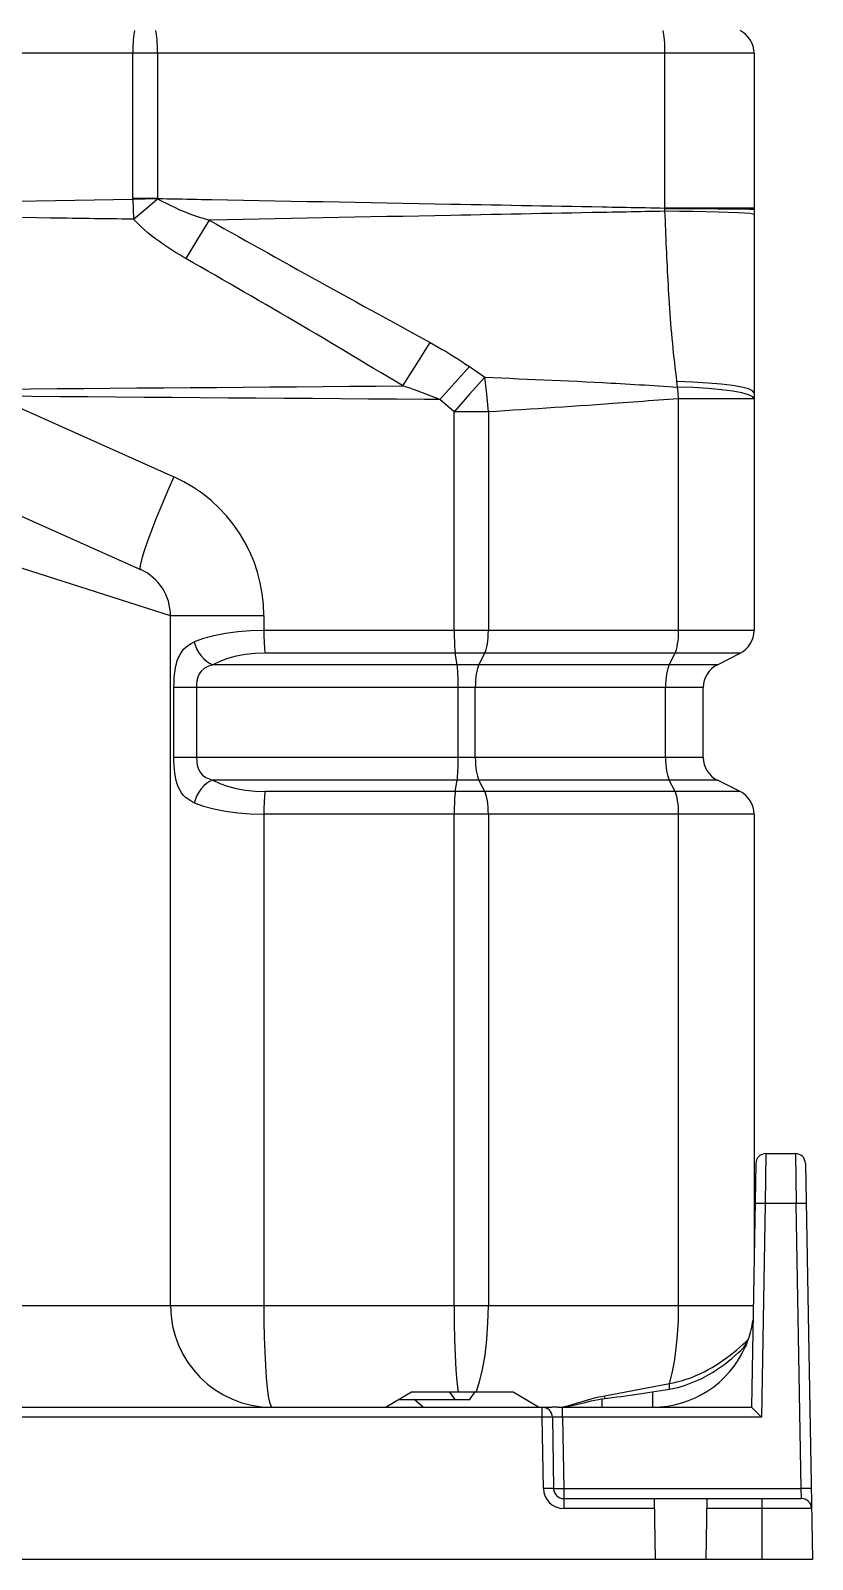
# Model space of a CAD drawing. Extents: x -9877 to -4419, y 2249 to 6216.
# Drawn here: x -5047.7 to -4893.7, y 2569.2 to 2870.5 of the extents above; entities that cross this region are included whole.
import ezdxf

# ---------------------------------------------------------------- set-up
doc = ezdxf.new("R2010")
doc.units = 0
doc.layers.add('LY_1', color=7, linetype='CONTINUOUS')

msp = doc.modelspace()

# ---------------------------------------------------------------- linework, layer by layer
at = {"layer": 'LY_1', "color": 110, "linetype": 'CONTINUOUS'}
for p, q in [((-4905.154721, 2866.077186), (-5115.154721, 2866.077186)), ((-5027.592108, 2837.441985), (-5027.592108, 2866.077186)), ((-5022.717334, 2866.077186), (-5022.717334, 2837.441985)), ((-4922.717334, 2835.573645), (-4922.717334, 2866.077186)), ((-4905.154721, 2866.077186), (-4905.154721, 2834.280947)), ((-5097.592108, 2836.094687), (-5027.590841, 2837.284768)), ((-5022.717334, 2837.441985), (-5027.592108, 2837.441985)), ((-5027.590841, 2837.284768), (-5027.592108, 2837.441985)), ((-5022.717334, 2837.441985), (-5022.714632, 2837.363338)), ((-4905.154721, 2835.573645), (-4922.717334, 2835.573645)), ((-4922.714496, 2835.412644), (-4922.717334, 2835.573645)), ((-4922.70689, 2834.927104), (-4922.714496, 2835.412644)), ((-4961.263749, 2804.305469), (-4958.237361, 2802.224408)), ((-5109.238382, 2801.520572), (-5026.071061, 2764.314139)), ((-4920.218972, 2800.285631), (-4920.364909, 2801.355185)), ((-5055.054018, 2798.474512), (-5019.503883, 2782.570504)), ((-4964.254865, 2795.360543), (-4967.068234, 2797.793674)), ((-4905.154721, 2797.979243), (-4920.018871, 2797.979243)), ((-4920.018871, 2752.257526), (-4920.018871, 2797.979243)), ((-4905.154721, 2799.167356), (-4905.154721, 2752.257526)), ((-4964.254865, 2752.257526), (-4964.254865, 2795.360543)), ((-4957.518871, 2795.360543), (-4964.254865, 2795.360543)), ((-4957.518871, 2795.360543), (-4957.518871, 2752.257526)), ((-5020.154721, 2755.185956), (-5055.154721, 2766.370167)), ((-5020.154721, 2619.167356), (-5020.154721, 2755.185956)), ((-5001.754865, 2755.185956), (-5020.154721, 2755.185956)), ((-5001.754865, 2755.185956), (-5001.754865, 2752.257526)), ((-4905.154721, 2752.257526), (-5001.754865, 2752.257526)), ((-4907.918653, 2747.78539), (-5001.533731, 2747.78539)), ((-4963.675928, 2745.549322), (-4964.033731, 2747.78539)), ((-4959.377039, 2745.549322), (-4958.228628, 2747.78539)), ((-4921.877039, 2745.549322), (-4920.728628, 2747.78539)), ((-4912.390789, 2745.549322), (-4907.918653, 2747.78539)), ((-4912.390789, 2745.549322), (-5011.826435, 2745.549322)), ((-4915.154721, 2741.077186), (-5019.483836, 2741.077186)), ((-5019.483836, 2727.257526), (-5019.483836, 2741.077186)), ((-5015.051593, 2741.077186), (-5015.051593, 2727.257526)), ((-4963.454793, 2727.257526), (-4963.454793, 2741.077186)), ((-4960.086796, 2727.257526), (-4960.086796, 2741.077186)), ((-4922.586796, 2727.257526), (-4922.586796, 2741.077186)), ((-4915.154721, 2727.257526), (-4915.154721, 2741.077186)), ((-4915.154721, 2727.257526), (-5019.483836, 2727.257526)), ((-4912.390789, 2722.78539), (-5011.826435, 2722.78539)), ((-4964.033731, 2720.549322), (-4963.675928, 2722.78539)), ((-4958.228628, 2720.549322), (-4959.377039, 2722.78539)), ((-4920.728628, 2720.549322), (-4921.877039, 2722.78539)), ((-4907.918653, 2720.549322), (-4912.390789, 2722.78539)), ((-4907.918653, 2720.549322), (-5001.533731, 2720.549322)), ((-4905.154721, 2716.077186), (-5001.754865, 2716.077186)), ((-5001.754865, 2716.077186), (-5001.754865, 2619.167356)), ((-4964.254865, 2619.167356), (-4964.254865, 2716.077186)), ((-4957.518871, 2716.077186), (-4957.518871, 2619.167356)), ((-4920.018871, 2619.167356), (-4920.018871, 2716.077186)), ((-4905.154721, 2716.077186), (-4905.154721, 2627.812336)), ((-4902.816573, 2649.167356), (-4902.953777, 2639.34188)), ((-4902.816573, 2649.167356), (-4897.016521, 2649.167356)), ((-4897.016521, 2649.167356), (-4896.879318, 2639.34188)), ((-4904.816269, 2647.20226), (-4905.654721, 2599.167356)), ((-4895.016826, 2647.20226), (-4893.654721, 2569.167356)), ((-4902.953777, 2639.34188), (-4903.689327, 2597.20226)), ((-4896.879318, 2639.34188), (-4902.953777, 2639.34188)), ((-4895.898178, 2583.132451), (-4896.879318, 2639.34188)), ((-4905.000156, 2636.667356), (-4905.154721, 2636.667356)), ((-4905.154721, 2631.667356), (-4905.087432, 2631.667356)), ((-4905.30562, 2619.167356), (-5051.654721, 2619.167356)), ((-4906.799254, 2611.225264), (-4906.885147, 2611.029625)), ((-4972.654721, 2602.167356), (-4977.654721, 2599.167356)), ((-4952.654721, 2602.167356), (-4972.654721, 2602.167356)), ((-4965.154721, 2602.167356), (-4964.154721, 2600.667356)), ((-4961.154721, 2600.667356), (-4960.154721, 2602.167356)), ((-4947.654721, 2599.167356), (-4952.654721, 2602.167356)), ((-4934.562188, 2601.424422), (-4921.850961, 2603.854639)), ((-4925.154721, 2602.231347), (-4925.154721, 2599.167356)), ((-5225.165675, 2599.167356), (-4944.981181, 2599.167356)), ((-4975.154721, 2600.667356), (-4961.154721, 2600.667356)), ((-4970.353946, 2599.167356), (-4972.121713, 2600.667356)), ((-4946.900007, 2597.20226), (-4946.900007, 2599.167356)), ((-4943.81786, 2599.167356), (-4944.981181, 2599.167356)), ((-4942.900616, 2597.20226), (-4942.900616, 2599.167356)), ((-4942.900616, 2599.167356), (-4905.654427, 2599.167356)), ((-4935.154721, 2600.782826), (-4935.154721, 2599.167356)), ((-4946.900007, 2597.20226), (-5135.374831, 2597.20226)), ((-4946.654418, 2583.132451), (-4946.900007, 2597.20226)), ((-4944.900312, 2597.20226), (-4944.654722, 2583.132451)), ((-4942.900616, 2597.20226), (-4942.655027, 2583.132451)), ((-4903.689327, 2597.20226), (-4942.900616, 2597.20226)), ((-4942.655027, 2583.132451), (-4942.655027, 2579.20226)), ((-4942.655027, 2583.132451), (-4895.898178, 2583.132451)), ((-4895.829577, 2581.167356), (-4895.898178, 2583.132451)), ((-4942.655027, 2581.167356), (-4895.829577, 2581.167356)), ((-4924.864182, 2581.167356), (-4924.654721, 2569.167356)), ((-4914.44526, 2581.167356), (-4914.654721, 2569.167356)), ((-4903.654721, 2581.167356), (-4903.654721, 2569.167356)), ((-4924.829881, 2579.20226), (-4942.655027, 2579.20226)), ((-4893.829881, 2579.20226), (-4914.479561, 2579.20226)), ((-4893.654721, 2569.167356), (-5227.654721, 2569.167356))]:
    msp.add_line(p, q, dxfattribs=at)
for points in [[(-5027.25527, 2870.549322), (-5027.32785, 2870.198092), (-5027.393832, 2869.768062), (-5027.451953, 2869.267454), (-5027.501103, 2868.705841), (-5027.54034, 2868.093962), (-5027.568915, 2867.443518), (-5027.586282, 2866.766947), (-5027.592108, 2866.077186)], [(-5022.717334, 2866.077186), (-5022.72316, 2866.766947), (-5022.740527, 2867.443518), (-5022.769102, 2868.093962), (-5022.80834, 2868.705841), (-5022.857489, 2869.267454), (-5022.91561, 2869.768062), (-5022.981592, 2870.198092), (-5023.054173, 2870.549322), (-5023.054173, 2870.549322)], [(-4922.717334, 2866.077186), (-4922.72316, 2866.766947), (-4922.740527, 2867.443518), (-4922.769102, 2868.093962), (-4922.80834, 2868.705841), (-4922.857489, 2869.267454), (-4922.91561, 2869.768062), (-4922.981592, 2870.198092), (-4923.054173, 2870.549322), (-4923.054173, 2870.549322)], [(-5022.714632, 2837.363338), (-5025.152731, 2837.324348), (-5027.590841, 2837.284768)], [(-5027.590841, 2837.284768), (-5027.54688, 2835.313205), (-5027.479597, 2833.360853)], [(-5027.479597, 2833.360853), (-5025.096417, 2835.338308), (-5022.714632, 2837.363338)], [(-5022.717334, 2837.441985), (-5021.751628, 2837.423832), (-5020.785921, 2837.405679), (-5019.820215, 2837.387527), (-5018.854508, 2837.369374), (-5017.888802, 2837.351221), (-5016.923095, 2837.333068), (-5015.957389, 2837.314915), (-5014.991682, 2837.296762), (-5014.025975, 2837.278609), (-5013.060269, 2837.260455), (-5012.094562, 2837.242302), (-5008.949182, 2837.183173), (-5005.803802, 2837.124046), (-5002.658422, 2837.064923), (-4999.513041, 2837.005807), (-4996.367661, 2836.946701), (-4993.22228, 2836.887608), (-4990.076899, 2836.828532), (-4986.931517, 2836.769476), (-4983.786135, 2836.710442), (-4980.640753, 2836.651434), (-4977.49537, 2836.592455), (-4974.349986, 2836.533508), (-4971.204602, 2836.474596), (-4968.059217, 2836.415722), (-4964.913832, 2836.356889), (-4962.926874, 2836.319747), (-4960.939915, 2836.282624), (-4958.952957, 2836.245521), (-4956.965998, 2836.20844), (-4954.979038, 2836.171383), (-4952.992078, 2836.134349), (-4951.005118, 2836.097342), (-4949.018157, 2836.060361), (-4947.031196, 2836.023409), (-4945.044234, 2835.986487), (-4943.057271, 2835.949596), (-4941.070308, 2835.912738), (-4939.083344, 2835.875914), (-4937.09638, 2835.839125), (-4935.109415, 2835.802372), (-4934.156178, 2835.784754), (-4933.202942, 2835.767143), (-4932.249705, 2835.749538), (-4931.296468, 2835.73194), (-4930.343231, 2835.714346), (-4929.389994, 2835.696756), (-4928.436757, 2835.679169), (-4927.48352, 2835.661583), (-4926.530283, 2835.643998), (-4925.577046, 2835.626413), (-4924.623808, 2835.608826), (-4923.670571, 2835.591237), (-4922.717334, 2835.573645)], [(-5022.714632, 2837.363338), (-5021.846251, 2836.933027), (-5020.980474, 2836.496827), (-5020.113395, 2836.063571), (-5019.24111, 2835.642093), (-5018.359714, 2835.241225), (-5017.452, 2834.861814), (-5016.533354, 2834.507999), (-5015.606278, 2834.174983), (-5014.673273, 2833.857972), (-5013.73684, 2833.55217), (-5013.136583, 2833.359931), (-5012.536231, 2833.168349)], [(-5027.479597, 2833.360853), (-5028.569956, 2833.376466), (-5029.660315, 2833.392059), (-5030.750675, 2833.407636), (-5031.841034, 2833.423204), (-5032.931394, 2833.438767), (-5034.021754, 2833.454329), (-5035.112114, 2833.469897), (-5036.202473, 2833.485475), (-5037.292832, 2833.501068), (-5038.383191, 2833.51668), (-5039.47355, 2833.532318), (-5040.563908, 2833.547986), (-5041.654266, 2833.563689), (-5042.744623, 2833.579432), (-5043.83498, 2833.59522), (-5046.587498, 2833.635296), (-5049.340012, 2833.675689)], [(-5017.103582, 2825.613473), (-5017.714881, 2825.969869), (-5018.32502, 2826.328242), (-5019.143316, 2826.823977), (-5019.952942, 2827.333965), (-5020.753717, 2827.858004), (-5021.545457, 2828.395889), (-5022.327979, 2828.947418), (-5023.101103, 2829.512387), (-5023.876735, 2830.101703), (-5024.636317, 2830.71066), (-5025.373713, 2831.345202), (-5026.085085, 2832.006609), (-5026.782341, 2832.683731), (-5027.479597, 2833.360853)], [(-5012.536231, 2833.168349), (-5014.815405, 2829.398609), (-5017.103582, 2825.613473)], [(-4922.70689, 2834.927104), (-4923.662198, 2834.90906), (-4924.617506, 2834.891027), (-4925.572815, 2834.873001), (-4926.528123, 2834.85498), (-4927.483432, 2834.836959), (-4928.43874, 2834.818937), (-4929.394048, 2834.800909), (-4930.349356, 2834.782873), (-4931.304664, 2834.764825), (-4932.259972, 2834.746762), (-4933.215279, 2834.72868), (-4934.170586, 2834.710578), (-4935.125893, 2834.692451), (-4937.113496, 2834.654648), (-4939.101097, 2834.61673), (-4941.088696, 2834.5787), (-4943.076293, 2834.540562), (-4945.063888, 2834.50232), (-4947.051481, 2834.463979), (-4949.039072, 2834.425543), (-4951.026662, 2834.387015), (-4953.014249, 2834.348401), (-4955.001835, 2834.309703), (-4956.98942, 2834.270927), (-4958.977003, 2834.232076), (-4960.964585, 2834.193155), (-4962.952166, 2834.154168), (-4964.939745, 2834.115119), (-4968.085039, 2834.053206), (-4971.23033, 2833.991158), (-4974.375618, 2833.928985), (-4977.520905, 2833.866695), (-4980.666189, 2833.804301), (-4983.811471, 2833.74181), (-4986.956752, 2833.679233), (-4990.102031, 2833.616579), (-4993.247308, 2833.55386), (-4996.392585, 2833.491083), (-4999.537861, 2833.42826), (-5002.683135, 2833.3654), (-5005.82841, 2833.302512), (-5008.973684, 2833.239607), (-5012.118958, 2833.176695), (-5012.536231, 2833.168349)], [(-5012.536231, 2833.168349), (-5011.089258, 2832.361245), (-5009.642545, 2831.553671), (-5008.196027, 2830.745745), (-5006.749639, 2829.937585), (-5005.303316, 2829.129307), (-5003.856993, 2828.321029), (-5002.410605, 2827.512869), (-5000.964087, 2826.704943), (-4999.517374, 2825.89737), (-4998.070401, 2825.090265), (-4996.623103, 2824.283748), (-4995.175416, 2823.477935), (-4993.727274, 2822.672944), (-4992.278612, 2821.868891), (-4990.829365, 2821.065895), (-4989.374392, 2820.261216), (-4987.91883, 2819.457601), (-4986.462744, 2818.654931), (-4985.0062, 2817.853089), (-4983.549264, 2817.051956), (-4982.092001, 2816.251414), (-4980.634476, 2815.451345), (-4979.176755, 2814.65163), (-4977.718903, 2813.852152), (-4976.260985, 2813.052792), (-4974.803068, 2812.253432), (-4973.345215, 2811.453953), (-4971.887494, 2810.654239), (-4970.429969, 2809.85417), (-4968.972706, 2809.053628)], [(-4905.154721, 2835.251747), (-4905.364164, 2835.275146), (-4905.988106, 2835.298055), (-4907.01348, 2835.319994), (-4908.418809, 2835.340504), (-4910.174659, 2835.359154), (-4912.244257, 2835.375556), (-4914.584255, 2835.389364), (-4917.145644, 2835.400289), (-4919.874777, 2835.408104), (-4922.714496, 2835.412644)], [(-4905.154721, 2834.280947), (-4905.364054, 2834.374896), (-4905.987669, 2834.466879), (-4907.012512, 2834.554969), (-4908.417131, 2834.637324), (-4910.172121, 2834.712218), (-4912.240746, 2834.778085), (-4914.579702, 2834.833544), (-4917.140027, 2834.877436), (-4919.868126, 2834.908842), (-4922.70689, 2834.927104)], [(-4920.364909, 2801.355185), (-4920.469879, 2802.291112), (-4920.576625, 2803.226865), (-4920.684082, 2804.162548), (-4920.791183, 2805.098267), (-4920.896864, 2806.034124), (-4921.000058, 2806.970225), (-4921.099699, 2807.906674), (-4921.194723, 2808.843576), (-4921.2886, 2809.827303), (-4921.376744, 2810.811581), (-4921.45968, 2811.79635), (-4921.537934, 2812.781547), (-4921.61203, 2813.767111), (-4921.682496, 2814.752981), (-4921.749855, 2815.739095), (-4921.814635, 2816.725391), (-4921.877359, 2817.711809), (-4921.933354, 2818.614955), (-4921.988015, 2819.518155), (-4922.041289, 2820.421413), (-4922.093123, 2821.324733), (-4922.143467, 2822.228118), (-4922.192266, 2823.131574), (-4922.239469, 2824.035103), (-4922.285023, 2824.93871), (-4922.328876, 2825.842399), (-4922.370976, 2826.746174), (-4922.411546, 2827.655004), (-4922.450594, 2828.563911), (-4922.488425, 2829.472878), (-4922.525343, 2830.38189), (-4922.561652, 2831.290933), (-4922.597658, 2832.199991), (-4922.633663, 2833.109048), (-4922.669972, 2834.018091), (-4922.70689, 2834.927104)], [(-4905.154721, 2834.280947), (-4905.154721, 2833.35261), (-4905.154721, 2832.424273), (-4905.154721, 2831.495936), (-4905.154721, 2830.567599), (-4905.154721, 2829.639262), (-4905.154721, 2828.710925), (-4905.154721, 2827.782588), (-4905.154721, 2826.854251), (-4905.154721, 2825.925914), (-4905.154721, 2824.993792), (-4905.154721, 2824.061669), (-4905.154721, 2823.129547), (-4905.154721, 2822.197424), (-4905.154721, 2821.265302), (-4905.154721, 2820.333179), (-4905.154721, 2819.401057), (-4905.154721, 2818.468934), (-4905.154721, 2817.536811), (-4905.154721, 2816.604689), (-4905.154721, 2815.672611), (-4905.154721, 2814.740532), (-4905.154721, 2813.808454), (-4905.154721, 2812.876375), (-4905.154721, 2811.944297), (-4905.154721, 2811.012218), (-4905.154721, 2810.08014), (-4905.154721, 2809.148062), (-4905.154721, 2808.215983), (-4905.154721, 2807.283905), (-4905.154721, 2806.382066), (-4905.154721, 2805.480227), (-4905.154721, 2804.578388), (-4905.154721, 2803.67655), (-4905.154721, 2802.774711), (-4905.154721, 2801.872872), (-4905.154721, 2800.971033), (-4905.154721, 2800.069194), (-4905.154721, 2799.167356)], [(-4974.356392, 2800.507387), (-4975.775089, 2801.353988), (-4977.1932, 2802.201588), (-4978.610872, 2803.049936), (-4980.02825, 2803.898783), (-4981.445482, 2804.74788), (-4982.862713, 2805.596977), (-4984.280091, 2806.445824), (-4985.697763, 2807.294173), (-4987.115874, 2808.141772), (-4988.534571, 2808.988373), (-4989.954002, 2809.833726), (-4991.374312, 2810.677581), (-4992.795648, 2811.51969), (-4994.218157, 2812.359801), (-4995.641985, 2813.197667), (-4997.067965, 2814.033549), (-4998.495265, 2814.867182), (-4999.923739, 2815.698817), (-5001.35324, 2816.528703), (-5002.783622, 2817.35709), (-5004.214738, 2818.184227), (-5005.64644, 2819.010365), (-5007.078583, 2819.835754), (-5008.511019, 2820.660643), (-5009.943602, 2821.485282), (-5011.376185, 2822.309921), (-5012.808621, 2823.134809), (-5014.240764, 2823.960198), (-5015.672466, 2824.786336), (-5017.103582, 2825.613473)], [(-4974.356392, 2800.507387), (-4971.627804, 2804.835209), (-4968.972706, 2809.053628)], [(-4968.972706, 2809.053628), (-4968.187998, 2808.604179), (-4967.401211, 2808.158109), (-4966.615463, 2807.710349), (-4965.833876, 2807.255835), (-4965.059569, 2806.789499), (-4964.292028, 2806.306295), (-4963.531817, 2805.811189), (-4962.775794, 2805.309283), (-4962.020819, 2804.805675), (-4961.263749, 2804.305469)], [(-4961.263749, 2804.305469), (-4964.132893, 2801.132334), (-4967.068234, 2797.793674)], [(-5060.979222, 2799.821314), (-5059.980945, 2799.829175), (-5058.982668, 2799.837036), (-5057.984391, 2799.844897), (-5056.986115, 2799.852757), (-5055.987838, 2799.860619), (-5054.989561, 2799.868481), (-5053.991284, 2799.876345), (-5052.993008, 2799.88421), (-5047.750565, 2799.925552), (-5042.508123, 2799.966949), (-5037.265681, 2800.008397), (-5032.023239, 2800.049888), (-5026.780798, 2800.091417), (-5021.538357, 2800.132976), (-5016.295917, 2800.174561), (-5011.053476, 2800.216164), (-5005.811035, 2800.25778), (-5000.568595, 2800.299402), (-4995.326155, 2800.341024), (-4990.083714, 2800.38264), (-4984.841273, 2800.424243), (-4979.598833, 2800.465828), (-4974.356392, 2800.507387)], [(-4967.068234, 2797.793674), (-4967.929425, 2798.133272), (-4968.788757, 2798.478027), (-4969.64809, 2798.822782), (-4970.509281, 2799.16238), (-4971.374187, 2799.491663), (-4972.244668, 2799.805473), (-4972.946985, 2800.043861), (-4973.651688, 2800.275624), (-4974.356392, 2800.507387)], [(-4958.237361, 2802.224408), (-4961.206594, 2798.888761), (-4964.254865, 2795.360543)], [(-4958.237361, 2802.224408), (-4956.577111, 2802.148799), (-4954.916773, 2802.074826), (-4953.25637, 2802.002078), (-4951.595924, 2801.930148), (-4949.935456, 2801.858627), (-4948.274988, 2801.787106), (-4946.614542, 2801.715176), (-4944.954139, 2801.642429), (-4943.293801, 2801.568455), (-4941.633551, 2801.492847), (-4939.973409, 2801.415194), (-4938.313397, 2801.33509), (-4936.653538, 2801.252123), (-4934.993853, 2801.165887), (-4933.334363, 2801.075972), (-4932.39734, 2801.023453), (-4931.460379, 2800.96977), (-4930.523473, 2800.915063), (-4929.586613, 2800.859471), (-4928.649793, 2800.803134), (-4927.713006, 2800.746193), (-4926.776243, 2800.688786), (-4925.839497, 2800.631052), (-4924.902762, 2800.573133), (-4923.966028, 2800.515167), (-4923.02929, 2800.457295), (-4922.09254, 2800.399655), (-4921.155769, 2800.342387), (-4920.218972, 2800.285631)], [(-4957.518871, 2795.360543), (-4957.803601, 2798.846013), (-4958.237361, 2802.224408)], [(-4905.154721, 2799.167356), (-4905.430044, 2799.539971), (-4906.248431, 2799.902327), (-4907.587351, 2800.244448), (-4909.40994, 2800.556914), (-4911.666019, 2800.831122), (-4914.293472, 2801.059523), (-4917.21996, 2801.235829), (-4920.364909, 2801.355185)], [(-4905.154721, 2797.979243), (-4905.426943, 2798.370584), (-4906.236197, 2798.751273), (-4907.560453, 2799.110945), (-4909.363664, 2799.439809), (-4911.596741, 2799.728914), (-4914.198895, 2799.970389), (-4917.09929, 2800.157661), (-4920.218972, 2800.285631)], [(-4920.018871, 2797.979243), (-4920.110454, 2799.134376), (-4920.218972, 2800.285631)], [(-4967.068234, 2797.793674), (-4967.821452, 2797.799507), (-4968.57467, 2797.805339), (-4969.327887, 2797.811172), (-4970.081105, 2797.817005), (-4975.609023, 2797.859812), (-4981.136941, 2797.902621), (-4986.664859, 2797.945429), (-4992.192777, 2797.988236), (-4997.720695, 2798.03104), (-5003.248613, 2798.07384), (-5008.776531, 2798.116635), (-5014.304449, 2798.159423), (-5019.832367, 2798.202203), (-5025.360286, 2798.244974), (-5030.888204, 2798.287734), (-5036.416122, 2798.330483), (-5041.944041, 2798.373219), (-5047.47196, 2798.41594), (-5052.999878, 2798.458646), (-5053.684592, 2798.463935), (-5054.369305, 2798.469223), (-5055.054018, 2798.474512)], [(-4920.018871, 2797.979243), (-4921.01391, 2797.90509), (-4922.00893, 2797.830659), (-4923.003936, 2797.756032), (-4923.998934, 2797.681293), (-4924.99393, 2797.606526), (-4925.988929, 2797.531816), (-4926.983939, 2797.457245), (-4927.978965, 2797.382897), (-4928.974012, 2797.308856), (-4929.969087, 2797.235206), (-4930.964196, 2797.16203), (-4931.959344, 2797.089413), (-4932.954538, 2797.017437), (-4934.591705, 2796.900563), (-4936.228998, 2796.785456), (-4937.866402, 2796.67192), (-4939.503904, 2796.559759), (-4941.141489, 2796.448775), (-4942.779143, 2796.338774), (-4944.416854, 2796.229558), (-4946.054606, 2796.120931), (-4947.692386, 2796.012697), (-4949.33018, 2795.904659), (-4950.967974, 2795.796621), (-4952.605754, 2795.688387), (-4954.243506, 2795.57976), (-4955.881216, 2795.470544), (-4957.518871, 2795.360543)], [(-5019.503883, 2782.570504), (-5020.72893, 2779.772024), (-5021.88727, 2777.039621), (-5022.951553, 2774.437809), (-5023.896649, 2772.028023), (-5024.700244, 2769.86716), (-5025.343364, 2768.006242), (-5025.810823, 2766.489207), (-5026.091584, 2765.351876), (-5026.179018, 2764.621102), (-5026.071061, 2764.314139), (-5026.071061, 2764.314139)], [(-5001.754865, 2752.257526), (-5004.367435, 2752.19215), (-5006.906562, 2751.997162), (-5009.32798, 2751.675961), (-5011.589476, 2751.234147), (-5013.651623, 2750.679422), (-5015.47847, 2750.021458)], [(-5001.754865, 2752.257526), (-5001.75104, 2751.567764), (-5001.739639, 2750.891193), (-5001.720879, 2750.240749), (-5001.69512, 2749.62887), (-5001.662854, 2749.067257), (-5001.624697, 2748.566649), (-5001.58138, 2748.136619), (-5001.533731, 2747.78539)], [(-4964.254865, 2752.257526), (-4964.25104, 2751.567764), (-4964.239639, 2750.891193), (-4964.220879, 2750.240749), (-4964.19512, 2749.62887), (-4964.162854, 2749.067257), (-4964.124697, 2748.566649), (-4964.08138, 2748.136619), (-4964.033731, 2747.78539)], [(-4958.228628, 2747.78539), (-4958.075692, 2748.136619), (-4957.936661, 2748.566649), (-4957.814193, 2749.067257), (-4957.71063, 2749.62887), (-4957.627952, 2750.240749), (-4957.567741, 2750.891193), (-4957.531147, 2751.567764), (-4957.518871, 2752.257526)], [(-4920.728628, 2747.78539), (-4920.575692, 2748.136619), (-4920.436661, 2748.566649), (-4920.314193, 2749.067257), (-4920.21063, 2749.62887), (-4920.127952, 2750.240749), (-4920.067741, 2750.891193), (-4920.031147, 2751.567764), (-4920.018871, 2752.257526)], [(-5019.483836, 2741.077186), (-5019.450124, 2741.934594), (-5019.416412, 2742.792003), (-5019.355812, 2743.647268), (-5019.267004, 2744.365329), (-5019.141968, 2745.07841), (-5018.996711, 2745.71982), (-5018.812967, 2746.351194), (-5018.575183, 2746.980865), (-5018.278963, 2747.58477), (-5017.953368, 2748.102874), (-5017.573256, 2748.583483), (-5017.12387, 2749.031086), (-5016.619548, 2749.412045), (-5016.055787, 2749.727957), (-5015.47847, 2750.021458)], [(-5015.47847, 2750.021458), (-5015.263727, 2749.2876), (-5014.960663, 2748.571666), (-5014.576681, 2747.891141), (-5014.121159, 2747.262646), (-5013.605222, 2746.70153), (-5013.041471, 2746.2215), (-5012.443675, 2745.834278), (-5011.826435, 2745.549322)], [(-5001.533731, 2747.78539), (-5003.493158, 2747.720014), (-5005.397503, 2747.525026), (-5007.213567, 2747.203825), (-5008.909689, 2746.762011), (-5010.456299, 2746.207286), (-5011.826435, 2745.549322)], [(-5011.826435, 2745.549322), (-5012.674329, 2745.223549), (-5013.482936, 2744.830334), (-5014.04913, 2744.335712), (-5014.488283, 2743.71419), (-5014.775386, 2743.056537), (-5014.942138, 2742.362227), (-5015.008081, 2741.721016), (-5015.051593, 2741.077186)], [(-4963.454793, 2741.077186), (-4963.458618, 2741.766947), (-4963.470019, 2742.443518), (-4963.488779, 2743.093962), (-4963.514538, 2743.705841), (-4963.546805, 2744.267454), (-4963.584961, 2744.768062), (-4963.628278, 2745.198092), (-4963.675928, 2745.549322)], [(-4959.377039, 2745.549322), (-4959.529975, 2745.198092), (-4959.669006, 2744.768062), (-4959.791474, 2744.267454), (-4959.895037, 2743.705841), (-4959.977715, 2743.093962), (-4960.037926, 2742.443518), (-4960.07452, 2741.766947), (-4960.086796, 2741.077186)], [(-4921.877039, 2745.549322), (-4922.029975, 2745.198092), (-4922.169006, 2744.768062), (-4922.291474, 2744.267454), (-4922.395037, 2743.705841), (-4922.477715, 2743.093962), (-4922.537926, 2742.443518), (-4922.57452, 2741.766947), (-4922.586796, 2741.077186)], [(-5015.47847, 2718.313254), (-5016.079717, 2718.660581), (-5016.680964, 2719.007909), (-5017.237814, 2719.411224), (-5017.653629, 2719.835295), (-5018.011802, 2720.314739), (-5018.34116, 2720.866807), (-5018.614448, 2721.446539), (-5018.842556, 2722.074057), (-5019.022319, 2722.717956), (-5019.177785, 2723.445573), (-5019.294965, 2724.180152), (-5019.385713, 2724.967874), (-5019.444806, 2725.758739), (-5019.474728, 2726.551096), (-5019.483836, 2727.257526)], [(-5015.051593, 2727.257526), (-5014.989864, 2726.485577), (-5014.890527, 2725.718839), (-5014.716156, 2725.115707), (-5014.447957, 2724.548695), (-5014.325079, 2724.352032), (-5013.829811, 2723.777735), (-5013.215049, 2723.334375), (-5012.530457, 2723.038433), (-5011.826435, 2722.78539)], [(-4963.675928, 2722.78539), (-4963.628278, 2723.136619), (-4963.584961, 2723.566649), (-4963.546805, 2724.067257), (-4963.514538, 2724.62887), (-4963.488779, 2725.240749), (-4963.470019, 2725.891193), (-4963.458618, 2726.567764), (-4963.454793, 2727.257526)], [(-4960.086796, 2727.257526), (-4960.07452, 2726.567764), (-4960.037926, 2725.891193), (-4959.977715, 2725.240749), (-4959.895037, 2724.62887), (-4959.791474, 2724.067257), (-4959.669006, 2723.566649), (-4959.529975, 2723.136619), (-4959.377039, 2722.78539)], [(-4922.586796, 2727.257526), (-4922.57452, 2726.567764), (-4922.537926, 2725.891193), (-4922.477715, 2725.240749), (-4922.395037, 2724.62887), (-4922.291474, 2724.067257), (-4922.169006, 2723.566649), (-4922.029975, 2723.136619), (-4921.877039, 2722.78539)], [(-5011.826435, 2722.78539), (-5012.443675, 2722.500433), (-5013.041471, 2722.113211), (-5013.605222, 2721.633181), (-5014.121159, 2721.072066), (-5014.576681, 2720.44357), (-5014.960663, 2719.763045), (-5015.263727, 2719.047111), (-5015.47847, 2718.313254)], [(-5011.826435, 2722.78539), (-5010.456299, 2722.127425), (-5008.909689, 2721.5727), (-5007.213567, 2721.130886), (-5005.397503, 2720.809686), (-5003.493158, 2720.614698), (-5001.533731, 2720.549322)], [(-5001.533731, 2720.549322), (-5001.58138, 2720.198092), (-5001.624697, 2719.768062), (-5001.662854, 2719.267454), (-5001.69512, 2718.705841), (-5001.720879, 2718.093962), (-5001.739639, 2717.443518), (-5001.75104, 2716.766947), (-5001.754865, 2716.077186), (-5001.754865, 2716.077186)], [(-4964.033731, 2720.549322), (-4964.08138, 2720.198092), (-4964.124697, 2719.768062), (-4964.162854, 2719.267454), (-4964.19512, 2718.705841), (-4964.220879, 2718.093962), (-4964.239639, 2717.443518), (-4964.25104, 2716.766947), (-4964.254865, 2716.077186)], [(-4957.518871, 2716.077186), (-4957.531147, 2716.766947), (-4957.567741, 2717.443518), (-4957.627952, 2718.093962), (-4957.71063, 2718.705841), (-4957.814193, 2719.267454), (-4957.936661, 2719.768062), (-4958.075692, 2720.198092), (-4958.228628, 2720.549322), (-4958.228628, 2720.549322)], [(-4920.018871, 2716.077186), (-4920.031147, 2716.766947), (-4920.067741, 2717.443518), (-4920.127952, 2718.093962), (-4920.21063, 2718.705841), (-4920.314193, 2719.267454), (-4920.436661, 2719.768062), (-4920.575692, 2720.198092), (-4920.728628, 2720.549322)], [(-5015.47847, 2718.313254), (-5013.651623, 2717.655289), (-5011.589476, 2717.100564), (-5009.32798, 2716.65875), (-5006.906562, 2716.33755), (-5004.367435, 2716.142562), (-5001.754865, 2716.077186)], [(-4902.953777, 2639.34188), (-4903.188831, 2639.345739), (-4903.420626, 2639.349062), (-4903.645949, 2639.3518), (-4903.861674, 2639.353917), (-4904.064812, 2639.355384), (-4904.252545, 2639.356179), (-4904.422271, 2639.356292), (-4904.571636, 2639.355721), (-4904.69857, 2639.354474), (-4904.801313, 2639.352569), (-4904.87844, 2639.350031), (-4904.928881, 2639.346897), (-4904.947291, 2639.344503), (-4904.953472, 2639.34188)], [(-4894.879622, 2639.34188), (-4894.904327, 2639.346908), (-4894.977645, 2639.350953), (-4895.097769, 2639.353916), (-4895.261745, 2639.355723), (-4895.465535, 2639.35633), (-4895.704123, 2639.355723), (-4895.971638, 2639.353916), (-4896.261493, 2639.350953), (-4896.566556, 2639.346908), (-4896.879318, 2639.34188)], [(-5001.754865, 2619.167356), (-5001.735165, 2616.038666), (-5001.676549, 2612.987016), (-5001.58046, 2610.087546), (-5001.449265, 2607.411651), (-5001.286194, 2605.02522), (-5001.095262, 2602.987016), (-5000.881171, 2601.347225), (-5000.649193, 2600.146225), (-5000.405039, 2599.413589), (-5000.154721, 2599.167356), (-5000.154721, 2599.167356)], [(-4964.254865, 2619.167356), (-4964.231979, 2615.796899), (-4964.163977, 2612.522852), (-4964.052803, 2609.438868), (-4963.901638, 2606.633163), (-4963.714805, 2604.185992), (-4963.497649, 2602.167356)], [(-4959.949244, 2602.167356), (-4959.252257, 2604.185992), (-4958.652595, 2606.633163), (-4958.167412, 2609.438868), (-4957.810587, 2612.522852), (-4957.592325, 2615.796899), (-4957.518871, 2619.167356)], [(-4921.850961, 2603.854639), (-4921.316305, 2605.879352), (-4920.862586, 2608.184256), (-4920.499371, 2610.72075), (-4920.234319, 2613.43535), (-4920.073018, 2616.270814), (-4920.018871, 2619.167356)], [(-4921.860793, 2602.749871), (-4920.888112, 2602.93468), (-4920.202098, 2603.091058), (-4919.522314, 2603.273921), (-4918.848906, 2603.479639), (-4918.182296, 2603.705106), (-4917.522696, 2603.949769), (-4916.870605, 2604.213614), (-4916.226724, 2604.496384), (-4915.591144, 2604.797497), (-4914.964167, 2605.116145), (-4914.090008, 2605.596544), (-4913.233555, 2606.107806), (-4912.465559, 2606.600293), (-4911.712472, 2607.11523), (-4911.139956, 2607.528479), (-4910.576336, 2607.953771), (-4910.052514, 2608.365435), (-4909.536361, 2608.786664), (-4908.806815, 2609.408791), (-4908.198486, 2609.952227), (-4907.792274, 2610.328251), (-4907.544915, 2610.564145), (-4907.445956, 2610.662797), (-4907.374009, 2610.737708), (-4907.339591, 2610.774635)], [(-4921.850961, 2603.854639), (-4921.11393, 2603.999264), (-4920.378767, 2604.152291), (-4919.452532, 2604.389114), (-4918.538666, 2604.672788), (-4917.637424, 2604.995694), (-4916.743995, 2605.353556), (-4915.864336, 2605.742812), (-4914.999181, 2606.162871), (-4914.213681, 2606.577382), (-4913.441123, 2607.015804), (-4912.68145, 2607.476283), (-4911.961571, 2607.93923), (-4911.25348, 2608.419894), (-4910.557051, 2608.917233), (-4909.867773, 2609.43358), (-4909.189956, 2609.964845), (-4908.595566, 2610.449945), (-4908.009837, 2610.94547), (-4907.296667, 2611.572831), (-4906.75014, 2612.071989), (-4906.417725, 2612.3845), (-4906.298571, 2612.500602)], [(-4907.339591, 2610.774635), (-4907.238381, 2610.887672), (-4907.078621, 2611.081179)], [(-4907.324783, 2610.790918), (-4907.179447, 2610.956865), (-4907.041573, 2611.129061)], [(-4907.041573, 2611.129061), (-4906.616256, 2611.785678), (-4906.298571, 2612.500602)], [(-4943.81786, 2599.167356), (-4942.848081, 2599.257165), (-4942.24749, 2599.369295), (-4941.653737, 2599.519551), (-4941.022006, 2599.695386), (-4940.393545, 2599.880193), (-4939.666635, 2600.103361), (-4938.940216, 2600.328799), (-4938.183452, 2600.557723), (-4937.423892, 2600.777481), (-4936.579961, 2601.004648), (-4935.729072, 2601.202529), (-4935.146164, 2601.316032), (-4934.562188, 2601.424422)], [(-4934.544495, 2600.897533), (-4934.536905, 2601.032541), (-4934.562188, 2601.424422)], [(-4934.544704, 2600.897507), (-4934.022308, 2600.962316), (-4933.130408, 2601.074975), (-4932.238888, 2601.190713), (-4931.347766, 2601.309549), (-4930.45706, 2601.431504), (-4929.56679, 2601.556598), (-4928.676973, 2601.684851), (-4927.787628, 2601.816284), (-4926.898775, 2601.950917), (-4926.057781, 2602.081211), (-4925.217129, 2602.21367), (-4924.376705, 2602.347572), (-4923.536396, 2602.482195), (-4922.696087, 2602.616818), (-4921.855663, 2602.750719)], [(-4921.861838, 2602.749707), (-4921.822541, 2602.826473), (-4921.807461, 2603.04089), (-4921.817024, 2603.386881), (-4921.850961, 2603.854639)], [(-4943.792923, 2599.167391), (-4943.540417, 2599.1716), (-4942.965458, 2599.204272), (-4942.392715, 2599.267905), (-4941.701082, 2599.374923), (-4941.013936, 2599.506932), (-4940.173232, 2599.693919), (-4939.33609, 2599.89671), (-4938.648053, 2600.067397), (-4937.959563, 2600.236), (-4937.23296, 2600.406439), (-4936.503816, 2600.56608), (-4935.834011, 2600.698946), (-4935.160746, 2600.811897), (-4934.530784, 2600.899213)], [(-4903.689327, 2597.20226), (-4903.993394, 2597.511214), (-4904.29014, 2597.811887), (-4904.572418, 2598.09704), (-4904.833431, 2598.359805), (-4905.066894, 2598.593856), (-4905.267184, 2598.793557), (-4905.429479, 2598.954098), (-4905.549871, 2599.071614), (-4905.62546, 2599.143275), (-4905.654427, 2599.167356)], [(-4944.900312, 2597.20226), (-4944.925017, 2597.207288), (-4944.998334, 2597.211334), (-4945.118459, 2597.214296), (-4945.282434, 2597.216104), (-4945.486224, 2597.216711), (-4945.724813, 2597.216104), (-4945.992327, 2597.214296), (-4946.282183, 2597.211334), (-4946.587246, 2597.207288), (-4946.900007, 2597.20226)], [(-4942.900616, 2597.20226), (-4943.135805, 2597.20612), (-4943.367716, 2597.209442), (-4943.593134, 2597.212181), (-4943.808934, 2597.214298), (-4944.012122, 2597.215764), (-4944.199883, 2597.21656), (-4944.369613, 2597.216672), (-4944.518959, 2597.216102), (-4944.645849, 2597.214855), (-4944.748526, 2597.21295), (-4944.825564, 2597.210412), (-4944.875896, 2597.207278), (-4944.894222, 2597.204884), (-4944.900312, 2597.20226)], [(-4944.654722, 2583.132451), (-4944.679428, 2583.137479), (-4944.752745, 2583.141524), (-4944.87287, 2583.144487), (-4945.036845, 2583.146294), (-4945.240635, 2583.146901), (-4945.479223, 2583.146294), (-4945.746738, 2583.144487), (-4946.036594, 2583.141524), (-4946.341657, 2583.137479), (-4946.654418, 2583.132451)], [(-4944.654722, 2583.132451), (-4944.630017, 2583.127423), (-4944.5567, 2583.123378), (-4944.436575, 2583.120415), (-4944.2726, 2583.118608), (-4944.06881, 2583.118), (-4943.830221, 2583.118608), (-4943.562707, 2583.120415), (-4943.272851, 2583.123378), (-4942.967788, 2583.127423), (-4942.655027, 2583.132451)], [(-4893.898483, 2583.132451), (-4893.923188, 2583.137479), (-4893.996505, 2583.141524), (-4894.11663, 2583.144487), (-4894.280605, 2583.146294), (-4894.484395, 2583.146901), (-4894.722984, 2583.146294), (-4894.990498, 2583.144487), (-4895.280354, 2583.141524), (-4895.585417, 2583.137479), (-4895.898178, 2583.132451)]]:
    msp.add_lwpolyline(points, dxfattribs=at)
for centre, radius, start, end in [((-4910.154721, 2866.077186), 5, 0, 63.434949), ((-5031.754865, 2755.185956), 30, 0, 65.897765), ((-5030.154721, 2755.185956), 10, 0, 65.897765), ((-4910.154721, 2752.257526), 5, 296.565051, 0), ((-4910.154721, 2741.077186), 5, 116.565051, 180), ((-4910.154721, 2727.257526), 5, 180, 243.434949), ((-4910.154721, 2716.077186), 5, 0, 63.434949), ((-4902.816573, 2647.167356), 2, 90, 179), ((-4897.016521, 2647.167356), 2, 1, 90), ((-5000.154721, 2619.167356), 20, 180, 270), ((-4925.154721, 2619.167356), 20, 340.528515, 351.887019), ((-4925.154721, 2619.167356), 20, 270, 335.9906), ((-4925.154721, 2619.167356), 20, 336.602705, 340.528779), ((-4946.900007, 2597.167356), 2, 1, 90), ((-4942.655027, 2583.20226), 4, 181, 270), ((-4942.655027, 2583.167356), 2, 181, 270), ((-4895.829577, 2579.167356), 2, 1, 90)]:
    msp.add_arc(centre, radius, start, end, dxfattribs=at)

doc.saveas('drawing.dxf')
